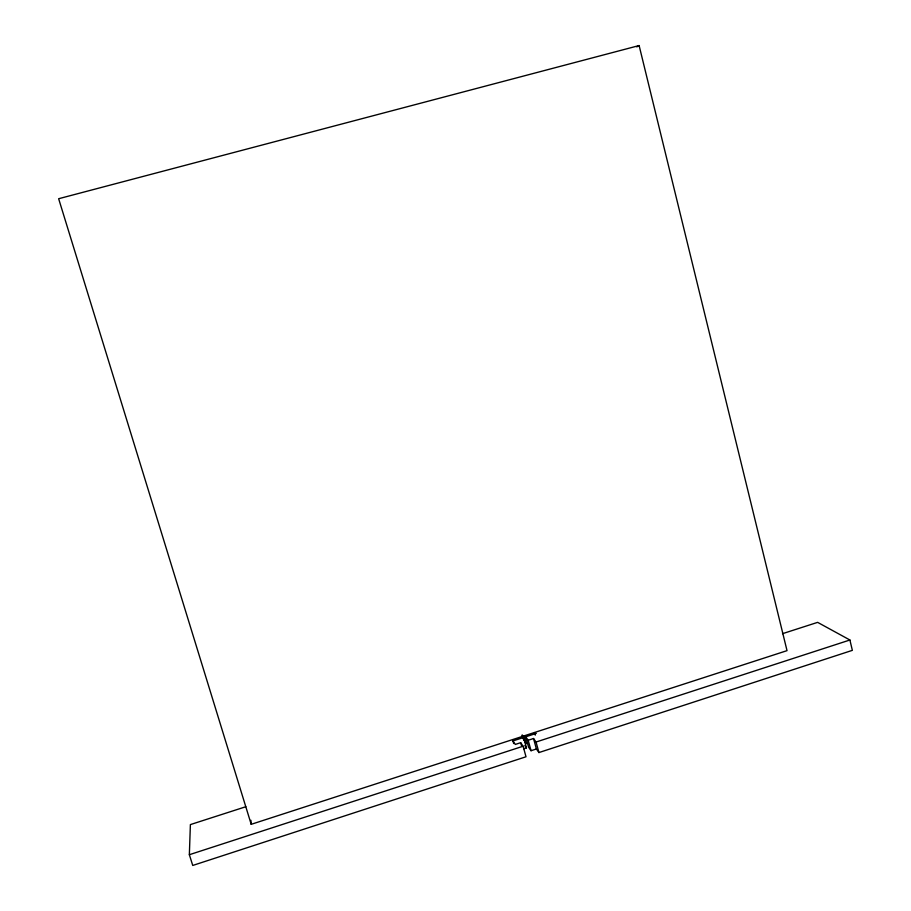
<?xml version="1.0" encoding="UTF-8"?>
<svg xmlns="http://www.w3.org/2000/svg" width="911" height="911" viewBox="0 0 911 911"><rect width="100%" height="100%" fill="white"/><g stroke="black" fill="none" stroke-linecap="round" stroke-linejoin="round"><path stroke-width="1.37" d="M523.791 748.74L526.444 747.874L523.586 737.489L512.95 740.939L515.307 744.435L520.671 742.693L523.108 746.223L526.011 756.768L192.745 865.45L189.351 854.712L190.388 824.592L245.833 806.725M636.743 46.894L639.123 45.55L787.024 650.648L251.208 824.318L58.646 198.723L639.123 45.55M536.34 733.355L525.727 736.794L528.585 747.179L531.056 750.721L536.397 748.979L538.948 752.554L852.354 650.352L849.906 640L817.634 622.361L782.515 633.68M525.727 736.794L528.175 740.256L533.527 738.514L536.055 742.021L538.948 752.554M189.351 854.712L523.108 746.223M536.055 742.021L849.906 640M521.992 735.211L523.586 737.489M524.554 741.406L526.148 743.695L524.019 735.963M524.838 745.54L526.444 747.874M522.345 735.143L523.757 740.267M520.671 742.693L521.388 745.312M512.95 740.939L513.667 743.535M534.552 732.546L535.258 735.131M533.527 738.514L536.397 748.979M528.175 740.256L531.056 750.721M250.889 820.242L251.208 824.318"/></g></svg>
